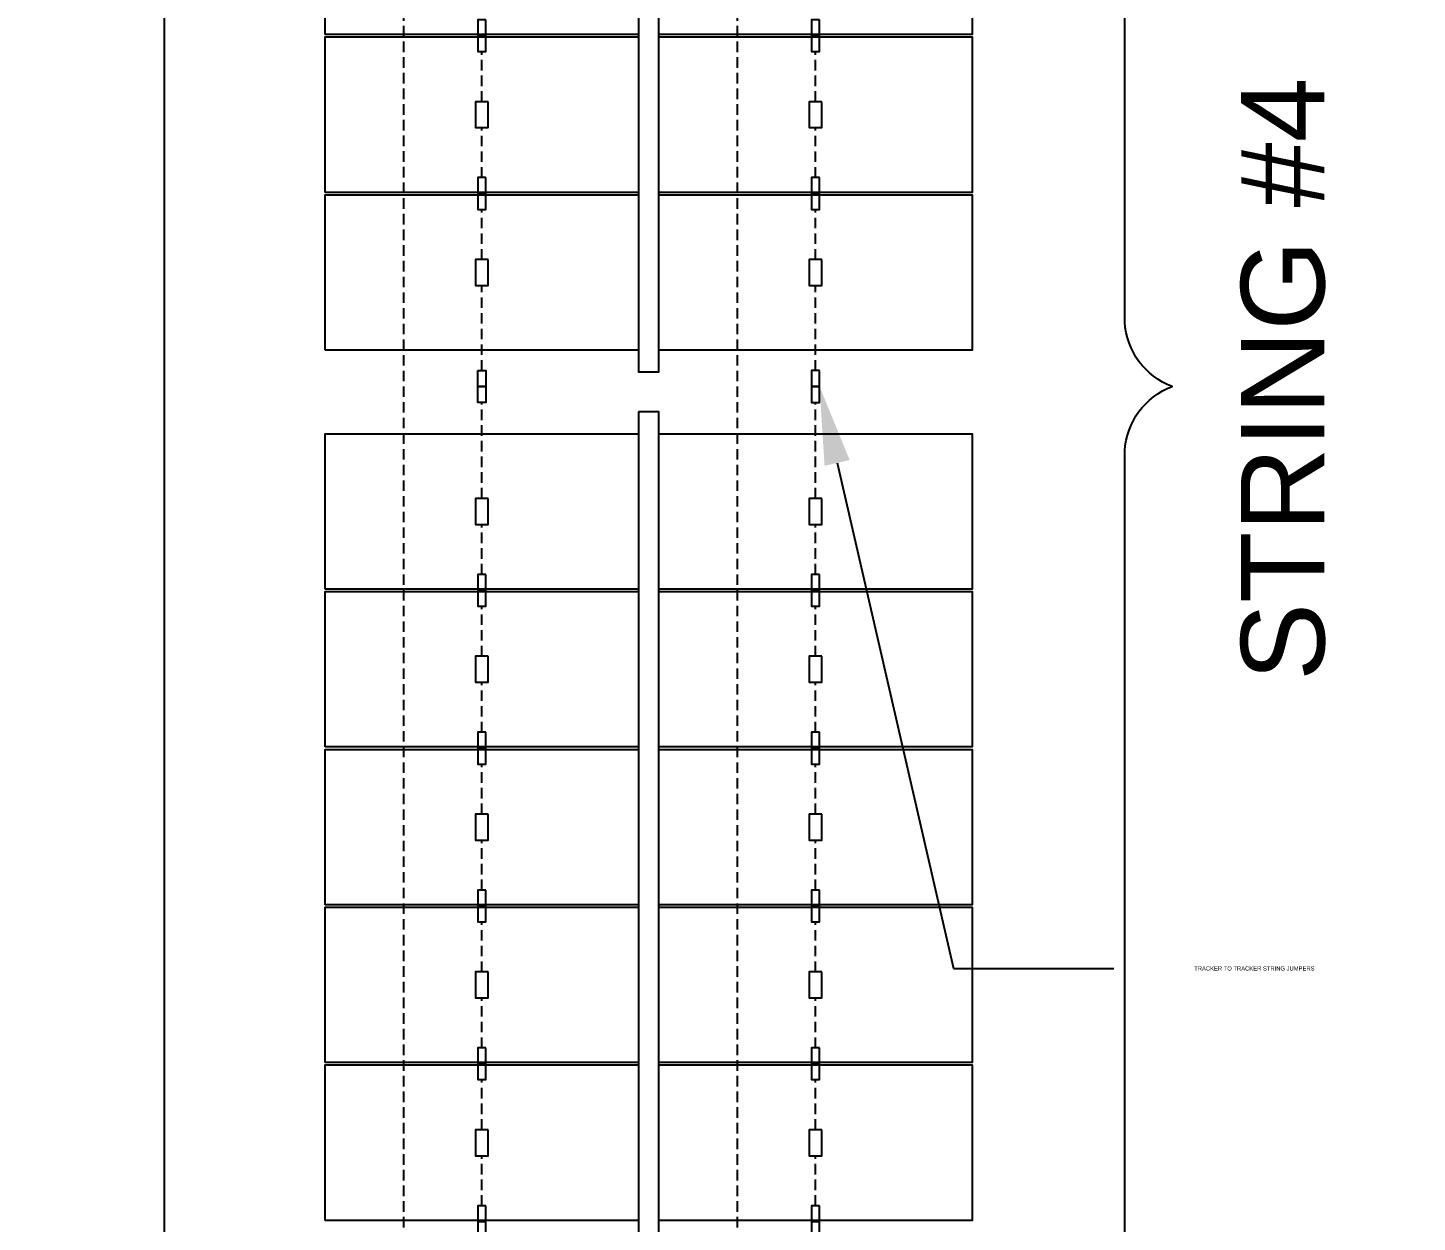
# Model space of a CAD drawing. Header units: feet. Extents: x -13743 to 68376, y -48 to 67763.
# Drawn here: x 1373.16 to 1406.42, y 63267.94 to 63296.52 of the extents above; entities that cross this region are included whole.
import ezdxf
from ezdxf import colors
from ezdxf.entities.mleader import LeaderData, LeaderLine
from ezdxf.enums import TextEntityAlignment as Align
from ezdxf.lldxf.tags import DXFTag
from ezdxf.math import Vec2, Vec3

# ---------------------------------------------------------------- set-up
doc = ezdxf.new("R2018")
doc.units = ezdxf.units.FT
doc.header["$MEASUREMENT"] = 0
doc.linetypes.add('HIDDEN', pattern=[0.375, 0.25, -0.125])
for name, color, linetype in [('E-DC FEEDER', 10, 'DC TRUNK FEEDER'), ('E-HARN-COMP', 8, 'Continuous'), ('E-TRNK-CABL-NEG', 6, 'HIDDEN'), ('E-TRUNK-CABLE-POS', 6, 'HIDDEN'), ('G-ANNO-TEXT', 1, 'Continuous'), ('PVcase PV Modules (full frames)', 142, 'Continuous')]:
    doc.layers.add(name, color=color, linetype=linetype)
doc.styles.add('NEI-A', font='arial.ttf')
doc.styles.get("Standard").update_dxf_attribs({"font": 'arial.ttf'})
tags = doc.linetypes.add('DC TRUNK FEEDER', pattern='A,0.5,-0.2,["DT",Standard,S=0.1,R=0,X=-0.1,Y=-0.05],-0.2', length=0.9).pattern_tags.tags
tags[6] = DXFTag(74, 10)

# ---------------------------------------------------------------- blocks, each defined once
blk = doc.blocks.new('HT72-18X (2x39)')
for points in [[(49978.573, 17293.928), (49978.573, 17143.993), (49979.065, 17143.993), (49979.065, 17293.928), (49978.573, 17293.928)], [(49971.076, 17289.69), (49971.076, 17293.407), (49978.573, 17293.407), (49978.573, 17289.69), (49971.076, 17289.69)], [(49979.065, 17289.69), (49979.065, 17293.407), (49986.562, 17293.407), (49986.562, 17289.69), (49979.065, 17289.69)], [(49971.076, 17285.914), (49971.076, 17289.631), (49978.573, 17289.631), (49978.573, 17285.914), (49971.076, 17285.914)], [(49979.065, 17285.914), (49979.065, 17289.631), (49986.562, 17289.631), (49986.562, 17285.914), (49979.065, 17285.914)], [(49971.076, 17282.138), (49971.076, 17285.855), (49978.573, 17285.855), (49978.573, 17282.138), (49971.076, 17282.138)], [(49979.065, 17282.138), (49979.065, 17285.855), (49986.562, 17285.855), (49986.562, 17282.138), (49979.065, 17282.138)], [(49971.076, 17278.362), (49971.076, 17282.079), (49978.573, 17282.079), (49978.573, 17278.362), (49971.076, 17278.362)], [(49979.065, 17278.362), (49979.065, 17282.079), (49986.562, 17282.079), (49986.562, 17278.362), (49979.065, 17278.362)], [(49971.076, 17274.585), (49971.076, 17278.303), (49978.573, 17278.303), (49978.573, 17274.585), (49971.076, 17274.585)], [(49979.065, 17274.585), (49979.065, 17278.303), (49986.562, 17278.303), (49986.562, 17274.585), (49979.065, 17274.585)], [(49971.076, 17152.066), (49971.076, 17155.783), (49978.573, 17155.783), (49978.573, 17152.066), (49971.076, 17152.066)], [(49979.065, 17152.066), (49979.065, 17155.783), (49986.562, 17155.783), (49986.562, 17152.066), (49979.065, 17152.066)], [(49971.076, 17148.289), (49971.076, 17152.007), (49978.573, 17152.007), (49978.573, 17148.289), (49971.076, 17148.289)], [(49979.065, 17148.289), (49979.065, 17152.007), (49986.562, 17152.007), (49986.562, 17148.289), (49979.065, 17148.289)], [(49971.076, 17144.513), (49971.076, 17148.23), (49978.573, 17148.23), (49978.573, 17144.513), (49971.076, 17144.513)], [(49979.065, 17144.513), (49979.065, 17148.23), (49986.562, 17148.23), (49986.562, 17144.513), (49979.065, 17144.513)]]:
    blk.add_lwpolyline(points)
blk = doc.blocks.new('DETAIL_TITLE')
at = {"style": 'NEI-A', "flags": 8}
blk.add_attdef('#', text='', height=0.2, dxfattribs=at).set_placement((0.5922, -0.5109), align=Align.MIDDLE_CENTER)
at = {"lineweight": 30, "flags": 104}
blk.add_attdef('DETAIL_TITLE', text='', height=0.2, dxfattribs=at).set_placement((0.9099, -0.52514), align=Align.BOTTOM_LEFT)
at = {"style": 'NEI-A'}
for tag, p in [('SCALE:', (0.93865, -0.73792)), ('1"_=_', (1.5474, -0.73792))]:
    blk.add_attdef(tag, text='', height=0.1, dxfattribs=at).set_placement(p, align=Align.BOTTOM_LEFT)

msp = doc.modelspace()

# ---------------------------------------------------------------- linework, layer by layer
at = {"layer": 'E-DC FEEDER', "flags": 128}
msp.add_lwpolyline([(1376.427, 63141.276), (1376.427, 63336.727)], dxfattribs=at)
at = {"layer": 'E-HARN-COMP'}
for points in [[(1384.12, 63296.712), (1383.926, 63296.712), (1383.926, 63296.332), (1384.12, 63296.332)], [(1392.109, 63296.712), (1391.915, 63296.712), (1391.915, 63296.332), (1392.109, 63296.332)], [(1384.12, 63296.332), (1383.926, 63296.332), (1383.926, 63295.951), (1384.12, 63295.951)], [(1392.109, 63296.332), (1391.915, 63296.332), (1391.915, 63295.951), (1392.109, 63295.951)], [(1384.174, 63294.754), (1383.872, 63294.754), (1383.872, 63294.133), (1384.174, 63294.133)], [(1392.162, 63294.754), (1391.861, 63294.754), (1391.861, 63294.133), (1392.162, 63294.133)], [(1384.12, 63292.936), (1383.926, 63292.936), (1383.926, 63292.555), (1384.12, 63292.555)], [(1392.109, 63292.936), (1391.915, 63292.936), (1391.915, 63292.555), (1392.109, 63292.555)], [(1384.12, 63292.555), (1383.926, 63292.555), (1383.926, 63292.175), (1384.12, 63292.175)], [(1392.109, 63292.555), (1391.915, 63292.555), (1391.915, 63292.175), (1392.109, 63292.175)], [(1384.174, 63290.978), (1383.872, 63290.978), (1383.872, 63290.357), (1384.174, 63290.357)], [(1392.162, 63290.978), (1391.861, 63290.978), (1391.861, 63290.357), (1392.162, 63290.357)], [(1383.926, 63288.32), (1384.12, 63288.32), (1384.12, 63287.939), (1383.926, 63287.939)], [(1392.109, 63288.32), (1391.915, 63288.32), (1391.915, 63287.939), (1392.109, 63287.939)], [(1383.926, 63287.939), (1384.12, 63287.939), (1384.12, 63287.559), (1383.926, 63287.559)], [(1392.109, 63287.939), (1391.915, 63287.939), (1391.915, 63287.559), (1392.109, 63287.559)], [(1384.174, 63285.261), (1383.872, 63285.261), (1383.872, 63284.639), (1384.174, 63284.639)], [(1392.162, 63285.261), (1391.861, 63285.261), (1391.861, 63284.639), (1392.162, 63284.639)], [(1384.12, 63283.442), (1383.926, 63283.442), (1383.926, 63283.062), (1384.12, 63283.062)], [(1392.109, 63283.442), (1391.915, 63283.442), (1391.915, 63283.062), (1392.109, 63283.062)], [(1384.12, 63283.062), (1383.926, 63283.062), (1383.926, 63282.682), (1384.12, 63282.682)], [(1392.109, 63283.062), (1391.915, 63283.062), (1391.915, 63282.682), (1392.109, 63282.682)], [(1384.174, 63281.484), (1383.872, 63281.484), (1383.872, 63280.863), (1384.174, 63280.863)], [(1392.162, 63281.484), (1391.861, 63281.484), (1391.861, 63280.863), (1392.162, 63280.863)], [(1384.12, 63279.666), (1383.926, 63279.666), (1383.926, 63279.286), (1384.12, 63279.286)], [(1392.109, 63279.666), (1391.915, 63279.666), (1391.915, 63279.286), (1392.109, 63279.286)], [(1384.12, 63279.286), (1383.926, 63279.286), (1383.926, 63278.905), (1384.12, 63278.905)], [(1392.109, 63279.286), (1391.915, 63279.286), (1391.915, 63278.905), (1392.109, 63278.905)], [(1384.174, 63277.708), (1383.872, 63277.708), (1383.872, 63277.087), (1384.174, 63277.087)], [(1392.162, 63277.708), (1391.861, 63277.708), (1391.861, 63277.087), (1392.162, 63277.087)], [(1384.12, 63275.89), (1383.926, 63275.89), (1383.926, 63275.509), (1384.12, 63275.509)], [(1392.109, 63275.89), (1391.915, 63275.89), (1391.915, 63275.509), (1392.109, 63275.509)], [(1384.12, 63275.509), (1383.926, 63275.509), (1383.926, 63275.129), (1384.12, 63275.129)], [(1392.109, 63275.509), (1391.915, 63275.509), (1391.915, 63275.129), (1392.109, 63275.129)], [(1384.174, 63273.932), (1383.872, 63273.932), (1383.872, 63273.311), (1384.174, 63273.311)], [(1392.162, 63273.932), (1391.861, 63273.932), (1391.861, 63273.311), (1392.162, 63273.311)], [(1384.12, 63272.113), (1383.926, 63272.113), (1383.926, 63271.733), (1384.12, 63271.733)], [(1392.109, 63272.113), (1391.915, 63272.113), (1391.915, 63271.733), (1392.109, 63271.733)], [(1384.12, 63271.733), (1383.926, 63271.733), (1383.926, 63271.353), (1384.12, 63271.353)], [(1392.109, 63271.733), (1391.915, 63271.733), (1391.915, 63271.353), (1392.109, 63271.353)], [(1384.174, 63270.156), (1383.872, 63270.156), (1383.872, 63269.534), (1384.174, 63269.534)], [(1392.162, 63270.156), (1391.861, 63270.156), (1391.861, 63269.534), (1392.162, 63269.534)], [(1384.12, 63268.337), (1383.926, 63268.337), (1383.926, 63267.957), (1384.12, 63267.957)], [(1392.109, 63268.337), (1391.915, 63268.337), (1391.915, 63267.957), (1392.109, 63267.957)], [(1384.12, 63267.957), (1383.926, 63267.957), (1383.926, 63267.577), (1384.12, 63267.577)], [(1392.109, 63267.957), (1391.915, 63267.957), (1391.915, 63267.577), (1392.109, 63267.577)]]:
    msp.add_lwpolyline(points, close=True, dxfattribs=at)
at = {"layer": 'E-TRNK-CABL-NEG'}
for points in [[(1384.023, 63292.936), (1384.023, 63294.133)], [(1392.012, 63292.936), (1392.012, 63294.133)], [(1384.023, 63288.32), (1384.023, 63290.357)], [(1392.012, 63288.32), (1392.012, 63290.357)], [(1384.023, 63283.442), (1384.023, 63284.639)], [(1392.012, 63283.442), (1392.012, 63284.639)], [(1384.023, 63279.666), (1384.023, 63280.863)], [(1392.012, 63279.666), (1392.012, 63280.863)], [(1384.023, 63275.89), (1384.023, 63277.087)], [(1392.012, 63275.89), (1392.012, 63277.087)], [(1384.023, 63272.113), (1384.023, 63273.311)], [(1392.012, 63272.113), (1392.012, 63273.311)], [(1384.023, 63268.337), (1384.023, 63269.534)], [(1392.012, 63268.337), (1392.012, 63269.534)]]:
    msp.add_lwpolyline(points, dxfattribs=at)
at = {"layer": 'E-TRUNK-CABLE-POS'}
for points in [[(1392.012, 63336.293), (1392.012, 63337.067), (1390.138, 63337.067), (1390.138, 63238.301), (1380.275, 63238.301)], [(1384.023, 63336.293), (1384.023, 63337.067), (1382.149, 63337.067), (1382.149, 63238.848), (1380.275, 63238.848)], [(1384.023, 63294.754), (1384.023, 63295.951)], [(1392.012, 63294.754), (1392.012, 63295.951)], [(1384.023, 63290.978), (1384.023, 63292.175)], [(1392.012, 63290.978), (1392.012, 63292.175)], [(1384.023, 63285.261), (1384.023, 63287.559)], [(1392.012, 63285.261), (1392.012, 63287.559)], [(1384.023, 63281.484), (1384.023, 63282.682)], [(1392.012, 63281.484), (1392.012, 63282.682)], [(1384.023, 63277.708), (1384.023, 63278.905)], [(1392.012, 63277.708), (1392.012, 63278.905)], [(1384.023, 63273.932), (1384.023, 63275.129)], [(1392.012, 63273.932), (1392.012, 63275.129)], [(1384.023, 63270.156), (1384.023, 63271.353)], [(1392.012, 63270.156), (1392.012, 63271.353)]]:
    msp.add_lwpolyline(points, dxfattribs=at)
at = {"layer": 'G-ANNO-TEXT', "flags": 128}
msp.add_lwpolyline([(1398.279, 63238.038, 0.298343), (1399.416, 63239.58), (1399.416, 63286.397, -0.298343), (1400.554, 63287.939, -0.298343), (1399.416, 63289.481), (1399.416, 63336.299, 0.298343), (1398.279, 63337.841)], format="xyb", dxfattribs=at)

# ---------------------------------------------------------------- block references
at = {"layer": 'PVcase PV Modules (full frames)', "color": 144, "true_color": 0x007ca5}
for p in [(-48590.801, 46144.295), (-48590.801, 45993.401)]:
    msp.add_blockref('HT72-18X (2x39)', p, dxfattribs=at)

# ---------------------------------------------------------------- texts
at = {"layer": 'G-ANNO-TEXT', "insert": (1404.225, 63295.332, -3.817), "char_height": 2, "width": 14.31195, "attachment_point": 9, "rotation": 90, "style": 'NEI-A', "bg_fill": 3, "box_fill_scale": 1.5, "bg_fill_color": 256, "bg_fill_transparency": 0}
msp.add_mtext('STRING #4', dxfattribs=at)

# ---------------------------------------------------------------- next in the draw order: leaders
at = {"layer": 'G-ANNO-TEXT'}
ml = msp.add_multileader_mtext('Standard', dxfattribs=at)
ml.set_content('TRACKER TO TRACKER STRING JUMPERS', color=256, style='NEI-A')
ml.set_leader_properties()
ml.build(insert=Vec2(0, 0))
ml.multileader.update_dxf_attribs({"dogleg_length": 0.36, "arrow_head_size": 1.876})
ctx = ml.context
ctx.base_point, ctx.char_height, ctx.arrow_head_size, ctx.landing_gap_size, ctx.plane_origin = Vec3(1399.157, 63274.013, -1.908), 0.1, 1.876, 1.921, Vec3(1985.665, 62835.849, -1.908)
notes = []
notes.append((ctx, [(0, (1, 1, 0), (1395.315, 63274.013, -1.908), (1, 0), 3.842, [(1, [(1392.109, 63287.939, -1.908)], 0, [])])]))
ctx.mtext.insert, ctx.mtext.width, ctx.mtext.flow_direction = Vec3(1401.078, 63274.064, -1.908), 32.11823, 5
ctx.mtext.has_bg_fill, ctx.mtext.bg_color, ctx.mtext.bg_scale_factor, ctx.mtext.bg_transparency, ctx.mtext.use_window_bg_color = 1, -1073741824, 1.5, 0, 1
for ctx, leaders in notes:
    for number, flags, end, landing, length, lines in leaders:
        leader = LeaderData()
        leader.index, (leader.has_last_leader_line, leader.has_dogleg_vector, leader.attachment_direction) = number, flags
        leader.last_leader_point, leader.dogleg_vector, leader.dogleg_length = Vec3(end), Vec3(landing), length
        for number, points, colour, breaks in lines:
            line = LeaderLine()
            line.index, line.vertices, line.color, line.breaks = number, Vec3.list(points), colors.encode_raw_color(colour), breaks
            leader.lines.append(line)
        ctx.leaders.append(leader)

# ---------------------------------------------------------------- next in the draw order: block references
ref = msp.add_blockref('DETAIL_TITLE', (-460.635, 63776.869), dxfattribs=dict(at, xscale=128.9267043143703, yscale=128.9267043143703, zscale=128.9267043143703))
lines = msp.add_mtext('{\\LDC BLOCK TYPE-1 (3) STRINGS (78) MODULES [580W]}', dxfattribs={"layer": '0', "insert": (-343.325, 63747.843), "char_height": 858.86809, "attachment_point": 1})
ref.add_attrib('DETAIL_TITLE', '', (-343.325, 63747.843)).embed_mtext(lines)
ref = msp.add_blockref('DETAIL_TITLE', (760.729, 63776.869), dxfattribs=dict(at, xscale=128.9267043143703, yscale=128.9267043143703, zscale=128.9267043143703))
lines = msp.add_mtext('{\\LDC BLOCK TYPE-2 (2) STRINGS (52) MODULES [580W-SOUTH MOTOR GAP] }', dxfattribs={"layer": '0', "insert": (878.039, 63747.843), "char_height": 795.5621, "attachment_point": 1})
ref.add_attrib('DETAIL_TITLE', '', (878.039, 63747.843)).embed_mtext(lines)

doc.saveas('drawing.dxf')
